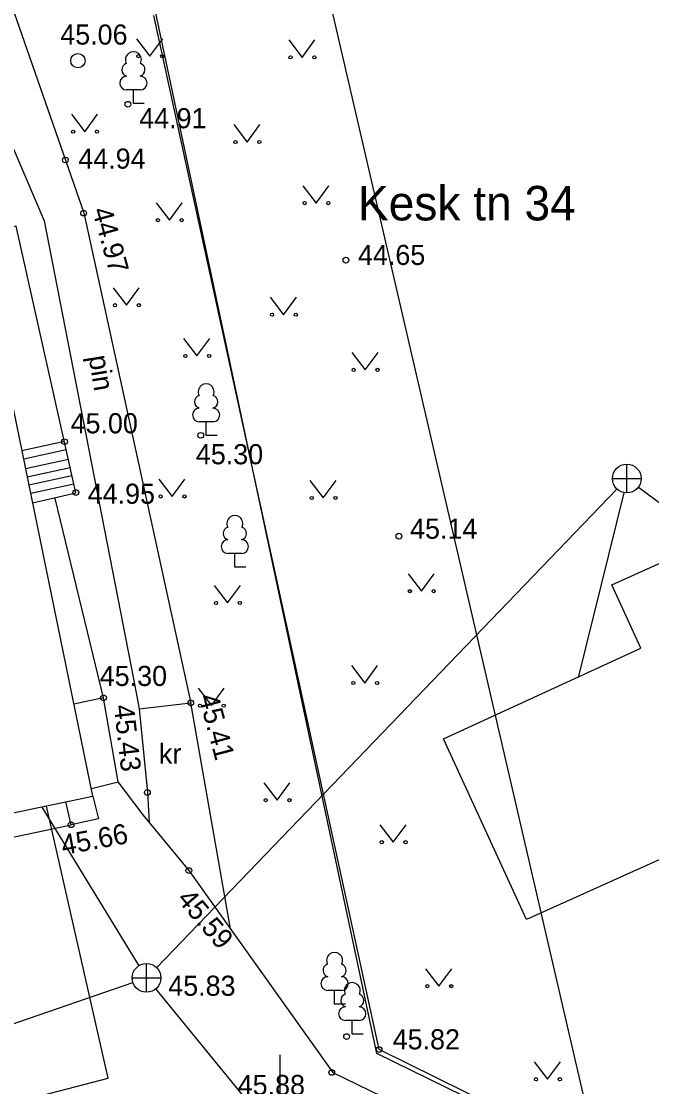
# Model space of a CAD drawing. Extents: x 641934 to 642134, y 6456183 to 6456320.
# Drawn here: x 642041 to 642062.94, y 6456250.89 to 6456287.96 of the extents above; entities that cross this region are included whole.
import ezdxf

# ---------------------------------------------------------------- set-up
doc = ezdxf.new("R2010")
doc.units = 0
for name, color, linetype in [('AED', 7, 'Continuous'), ('HALJASTUS', 7, 'Continuous'), ('HOONE', 7, 'Continuous'), ('HOONEDET', 7, 'Continuous'), ('KKAEV', 7, 'Continuous'), ('KORGUS', 7, 'Continuous'), ('KTRASS', 7, 'Continuous'), ('MOOTPIIR', 7, 'Continuous'), ('PIIR', 7, 'Continuous'), ('PUU', 7, 'Continuous'), ('RAJATIS', 7, 'Continuous'), ('TEE', 7, 'Continuous'), ('VORK', 7, 'Continuous'), ('VTRASS', 7, 'Continuous')]:
    doc.layers.add(name, color=color, linetype=linetype)

msp = doc.modelspace()

# ---------------------------------------------------------------- linework, layer by layer
at = {"layer": 'AED'}
msp.add_lwpolyline([(642058.412, 6456249.739), (642053.449, 6456252.186), (642045.614, 6456288.16)], dxfattribs=at)
at = {"layer": 'HALJASTUS'}
for p, q in [((642045.01, 6456287.359), (642045.473, 6456286.752)), ((642045.473, 6456286.752), (642045.919, 6456287.359)), ((642050.307, 6456287.315), (642050.77, 6456286.708)), ((642050.77, 6456286.708), (642051.216, 6456287.315)), ((642042.739, 6456284.728), (642043.203, 6456284.121)), ((642043.203, 6456284.121), (642043.648, 6456284.728)), ((642048.391, 6456284.369), (642048.854, 6456283.762)), ((642048.854, 6456283.762), (642049.3, 6456284.369)), ((642050.795, 6456282.244), (642051.259, 6456281.638)), ((642051.259, 6456281.638), (642051.704, 6456282.244)), ((642045.689, 6456281.652), (642046.152, 6456281.045)), ((642046.152, 6456281.045), (642046.598, 6456281.652)), ((642044.195, 6456278.692), (642044.658, 6456278.085)), ((642044.658, 6456278.085), (642045.104, 6456278.692)), ((642049.663, 6456278.363), (642050.126, 6456277.756)), ((642050.126, 6456277.756), (642050.572, 6456278.363)), ((642046.645, 6456276.928), (642047.108, 6456276.321)), ((642047.108, 6456276.321), (642047.554, 6456276.928)), ((642052.505, 6456276.441), (642052.968, 6456275.834)), ((642052.968, 6456275.834), (642053.414, 6456276.441)), ((642045.785, 6456272.038), (642046.248, 6456271.432)), ((642046.248, 6456271.432), (642046.694, 6456272.038)), ((642051.043, 6456271.987), (642051.507, 6456271.38)), ((642051.507, 6456271.38), (642051.952, 6456271.987)), ((642054.458, 6456268.743), (642054.922, 6456268.136)), ((642054.922, 6456268.136), (642055.367, 6456268.743)), ((642047.714, 6456268.331), (642048.177, 6456267.724)), ((642048.177, 6456267.724), (642048.623, 6456268.331)), ((642052.49, 6456265.546), (642052.954, 6456264.939)), ((642052.954, 6456264.939), (642053.399, 6456265.546)), ((642047.152, 6456264.76), (642047.615, 6456264.154)), ((642047.615, 6456264.154), (642048.061, 6456264.76)), ((642049.438, 6456261.471), (642049.902, 6456260.864)), ((642049.902, 6456260.864), (642050.347, 6456261.471)), ((642053.481, 6456260.007), (642053.945, 6456259.4)), ((642053.945, 6456259.4), (642054.39, 6456260.007)), ((642055.069, 6456254.997), (642055.532, 6456254.391)), ((642055.532, 6456254.391), (642055.978, 6456254.997)), ((642058.854, 6456251.76), (642059.317, 6456251.153)), ((642059.317, 6456251.153), (642059.763, 6456251.76))]:
    msp.add_line(p, q, dxfattribs=at)
for centre in [(642045.072, 6456286.752), (642045.901, 6456286.752), (642050.369, 6456286.708), (642051.198, 6456286.708), (642042.802, 6456284.121), (642043.631, 6456284.121), (642048.453, 6456283.762), (642049.282, 6456283.762), (642050.858, 6456281.638), (642051.686, 6456281.638), (642045.751, 6456281.045), (642046.58, 6456281.045), (642044.257, 6456278.085), (642045.086, 6456278.085), (642049.725, 6456277.756), (642050.554, 6456277.756), (642046.707, 6456276.321), (642047.536, 6456276.321), (642052.567, 6456275.834), (642053.396, 6456275.834), (642045.847, 6456271.432), (642046.676, 6456271.432), (642051.106, 6456271.38), (642051.935, 6456271.38), (642054.521, 6456268.136), (642055.349, 6456268.136), (642047.776, 6456267.724), (642048.605, 6456267.724), (642052.553, 6456264.939), (642053.382, 6456264.939), (642047.214, 6456264.154), (642048.043, 6456264.154), (642049.501, 6456260.864), (642050.33, 6456260.864), (642053.544, 6456259.4), (642054.373, 6456259.4), (642055.131, 6456254.391), (642055.96, 6456254.391), (642058.916, 6456251.153), (642059.745, 6456251.153)]:
    msp.add_circle(centre, 0.055, dxfattribs=at)
at = {"layer": 'HOONE'}
for points in [[(642033.865, 6456258.997), (642043.483, 6456261), (642039.088, 6456282.427), (642029.47, 6456280.424), (642033.865, 6456258.997)], [(642041.385, 6456271.213), (642042.897, 6456271.557), (642040.821, 6456280.834), (642039.476, 6456280.556)], [(642063.46, 6456258.904), (642058.586, 6456256.712), (642055.697, 6456263), (642062.566, 6456266.156), (642061.556, 6456268.354), (642066.43, 6456270.546), (642067.422, 6456268.387), (642069.253, 6456269.228)], [(642043.483, 6456261), (642043.686, 6456260.212), (642042.73, 6456260.006), (642042.552, 6456260.806)]]:
    msp.add_lwpolyline(points, dxfattribs=at)
at = {"layer": 'HOONEDET'}
for p, q in [((642042.562, 6456273.048), (642041.083, 6456272.727)), ((642042.634, 6456272.715), (642041.146, 6456272.392)), ((642042.697, 6456272.428), (642041.205, 6456272.104)), ((642042.758, 6456272.146), (642041.263, 6456271.821)), ((642042.821, 6456271.857), (642041.323, 6456271.532))]:
    msp.add_line(p, q, dxfattribs=at)
for points in [[(642042.499, 6456273.338), (642041.02, 6456273.017)], [(642043.858, 6456264.426), (642042.176, 6456271.36)]]:
    msp.add_lwpolyline(points, dxfattribs=at)
at = {"layer": 'KKAEV'}
for p, q in [((642062.073, 6456271.554), (642062.073, 6456272.554)), ((642061.573, 6456272.054), (642062.573, 6456272.054)), ((642045.355, 6456254.18), (642045.355, 6456255.18)), ((642044.855, 6456254.68), (642045.855, 6456254.68))]:
    msp.add_line(p, q, dxfattribs=at)
for centre in [(642062.073, 6456272.054), (642045.355, 6456254.68)]:
    msp.add_circle(centre, 0.5, dxfattribs=at)
at = {"layer": 'KORGUS'}
for centre in [(642044.707, 6456285.078), (642042.529, 6456283.138), (642043.165, 6456281.29), (642052.298, 6456279.652), (642047.244, 6456273.558), (642042.499, 6456273.337), (642042.894, 6456271.568), (642054.14, 6456270.049), (642043.858, 6456264.426), (642046.896, 6456264.246), (642045.385, 6456261.132), (642042.729, 6456260.008), (642046.829, 6456258.412), (642052.321, 6456252.638), (642053.452, 6456252.189), (642051.804, 6456251.389)]:
    msp.add_circle(centre, 0.1, dxfattribs=at)
at = {"layer": 'KTRASS'}
for points in [[(642062.481, 6456271.759), (642064.982, 6456269.895)], [(642045.703, 6456255.03), (642061.73, 6456271.684)], [(642061.968, 6456271.561), (642060.386, 6456265.137)], [(642045.095, 6456255.095), (642041.718, 6456260.622)], [(642036.366, 6456251.58), (642044.884, 6456254.517)], [(642045.675, 6456254.288), (642050.556, 6456248.324)]]:
    msp.add_lwpolyline(points, dxfattribs=at)
at = {"layer": 'MOOTPIIR'}
msp.add_lwpolyline([(642014.084, 6456242.495), (642016.776, 6456241.358), (642020.25, 6456240.662), (642034.574, 6456245.446), (642060.673, 6456250.147), (642048.551, 6456302.467), (642027.248, 6456296.179), (642012.718, 6456288.037), (642002.285, 6456280.822), (642008.93, 6456258.789)], close=True, dxfattribs=at)
at = {"layer": 'PIIR'}
msp.add_lwpolyline([(642066.945, 6456246.877), (642064.21, 6456246.74), (642053.37, 6456252.05), (642045.24, 6456290.33), (642065.927, 6456299.842)], dxfattribs=at)
at = {"layer": 'PUU'}
for p, q in [((642045.138, 6456285.578), (642044.658, 6456285.578)), ((642044.898, 6456285.103), (642044.898, 6456285.578)), ((642045.278, 6456285.103), (642044.898, 6456285.103)), ((642047.671, 6456274.027), (642047.191, 6456274.027)), ((642047.431, 6456273.552), (642047.431, 6456274.027)), ((642047.811, 6456273.552), (642047.431, 6456273.552)), ((642048.669, 6456269.448), (642048.189, 6456269.448)), ((642048.429, 6456268.973), (642048.429, 6456269.448)), ((642048.809, 6456268.973), (642048.429, 6456268.973)), ((642052.142, 6456254.242), (642051.662, 6456254.242)), ((642051.902, 6456253.767), (642051.902, 6456254.242)), ((642052.282, 6456253.767), (642051.902, 6456253.767)), ((642052.758, 6456253.195), (642052.278, 6456253.195)), ((642052.518, 6456252.72), (642052.518, 6456253.195)), ((642052.898, 6456252.72), (642052.518, 6456252.72))]:
    msp.add_line(p, q, dxfattribs=at)
for centre, radius, start, end in [((642044.898, 6456286.623), 0.277, 332.5799, 207.4201), ((642044.728, 6456286.276), 0.233, 109.0217, 253.1415), ((642045.068, 6456286.276), 0.233, 286.8508, 70.9859), ((642044.661, 6456285.815), 0.238, 90.0016, 269.3953), ((642045.135, 6456285.815), 0.238, 270.6047, 89.9984), ((642047.431, 6456275.072), 0.277, 332.5799, 207.4201), ((642047.261, 6456274.724), 0.233, 109.0217, 253.1415), ((642047.601, 6456274.724), 0.233, 286.8508, 70.9859), ((642047.193, 6456274.264), 0.238, 90.0016, 269.3953), ((642047.668, 6456274.264), 0.238, 270.6047, 89.9984), ((642048.429, 6456270.493), 0.277, 332.5799, 207.4201), ((642048.259, 6456270.146), 0.233, 109.0217, 253.1415), ((642048.599, 6456270.146), 0.233, 286.8508, 70.9859), ((642048.191, 6456269.686), 0.238, 90.0016, 269.3953), ((642048.666, 6456269.686), 0.238, 270.6047, 89.9984), ((642051.902, 6456255.287), 0.277, 332.5799, 207.4201), ((642051.732, 6456254.94), 0.233, 109.0217, 253.1415), ((642052.073, 6456254.94), 0.233, 286.8508, 70.9859), ((642051.665, 6456254.48), 0.238, 90.0016, 269.3953), ((642052.14, 6456254.48), 0.238, 270.6047, 89.9984), ((642052.518, 6456254.24), 0.277, 332.5799, 207.4201), ((642052.348, 6456253.893), 0.233, 109.0217, 253.1415), ((642052.688, 6456253.893), 0.233, 286.8508, 70.9859), ((642052.281, 6456253.433), 0.238, 90.0016, 269.3953), ((642052.756, 6456253.433), 0.238, 270.6047, 89.9984)]:
    msp.add_arc(centre, radius, start, end, dxfattribs=at)
at = {"layer": 'RAJATIS'}
msp.add_circle((642042.966, 6456286.594), 0.25, dxfattribs=at)
at = {"layer": 'TEE'}
for points in [[(642041.888, 6456300.71), (642038.065, 6456295.458), (642040.229, 6456289.733), (642040.292, 6456289.573), (642043.169, 6456281.3), (642046.895, 6456264.236)], [(642026.742, 6456255.007), (642016.117, 6456262.799), (642019.42, 6456268.025), (642026.357, 6456279.227), (642028.97, 6456282.842), (642036.696, 6456293.559), (642038.455, 6456288.84), (642041.792, 6456281.019)], [(642041.792, 6456281.019), (642044.905, 6456265.09), (642045.098, 6456264.045), (642046.896, 6456264.246)], [(642043.441, 6456261.271), (642044.372, 6456261.502), (642043.858, 6456264.426), (642042.829, 6456264.202)], [(642045.098, 6456264.045), (642045.385, 6456261.132), (642045.452, 6456260.084)], [(642046.891, 6456264.246), (642048.269, 6456256.39)], [(642044.358, 6456261.504), (642045.231, 6456260.352), (642046.829, 6456258.412), (642051.835, 6456251.383), (642056.085, 6456249.32)], [(642040.595, 6456259.548), (642042.73, 6456260.006)]]:
    msp.add_lwpolyline(points, dxfattribs=at)
at = {"layer": 'VORK'}
msp.add_line((642050, 6456252), (642050, 6456248), dxfattribs=at)
at = {"layer": 'VTRASS'}
msp.add_lwpolyline([(642034.24, 6456245.386), (642033.212, 6456248.38), (642044.019, 6456251.187), (642041.873, 6456260.659)], dxfattribs=at)

# ---------------------------------------------------------------- texts
at = {"layer": 'KORGUS'}
for s, p in [('45.06', (642042.352, 6456287.153)), ('44.91', (642045.101, 6456284.242)), ('44.94', (642042.98, 6456282.837)), ('44.65', (642052.716, 6456279.486)), ('45.00', (642042.711, 6456273.628)), ('45.30', (642047.073, 6456272.551)), ('44.95', (642043.308, 6456271.176)), ('45.14', (642054.53, 6456269.96)), ('45.30', (642043.727, 6456264.837)), ('45.83', (642046.111, 6456254.057)), ('45.82', (642053.924, 6456252.192)), ('45.88', (642048.529, 6456250.603))]:
    msp.add_text(s, height=0.7, dxfattribs=at).set_placement(p)
for s, rotation, p in [('44.97', 285.4204, (642043.458, 6456281.394)), ('45.41', 284.8139, (642047.163, 6456264.468)), ('45.43', 276.437, (642044.215, 6456264.154)), ('45.66', 10.4278, (642042.452, 6456258.95)), ('45.59', 310.2573, (642046.385, 6456257.407))]:
    msp.add_text(s, height=0.7, rotation=rotation, dxfattribs=at).set_placement(p)
at = {"layer": 'PIIR'}
msp.add_text('Kesk tn 34', height=1.2, dxfattribs=at).set_placement((642052.715, 6456281.036))
at = {"layer": 'TEE'}
msp.add_text('pin', height=0.7, rotation=279.2286, dxfattribs=at).set_placement((642043.339, 6456276.298))
msp.add_text('kr', height=0.7, dxfattribs=at).set_placement((642045.789, 6456262.13))

doc.saveas('drawing.dxf')
